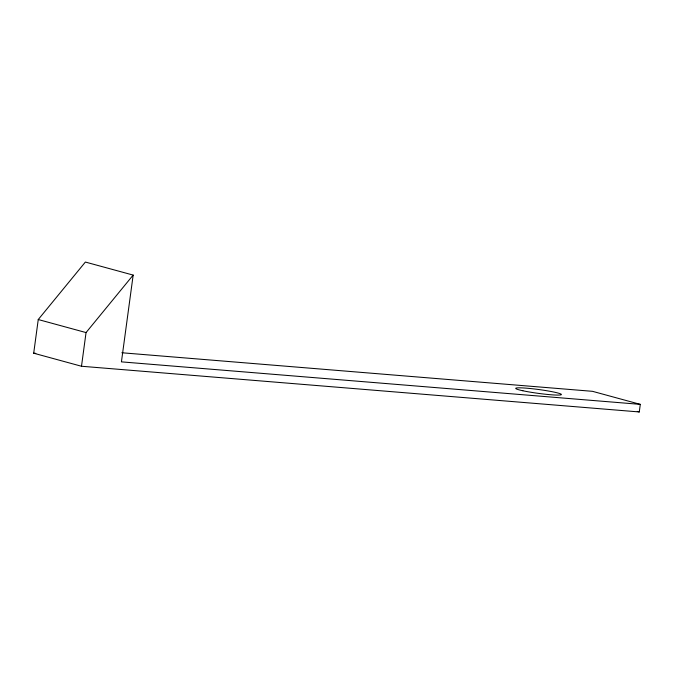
<?xml version="1.0" encoding="UTF-8"?>
<svg xmlns="http://www.w3.org/2000/svg" width="674" height="674" viewBox="0 0 674 674"><rect width="100%" height="100%" fill="white"/><g stroke="black" fill="none" stroke-linecap="round" stroke-linejoin="round"><path stroke-width="1.01" d="M33.7 353.21L38.249 319.535L85.371 262.051L133.166 275.093L121.43 361.862L640.3 404.366L639.272 411.949L81.495 366.252L33.7 353.21L35.798 353.378M81.495 366.252L86.045 332.577L133.166 275.093M121.859 352.763L592.505 391.324L640.3 404.366M637.284 411.41L639.272 411.949M38.249 319.535L86.045 332.577M522.872 390.76A23.042 1.929 7.7 0 0 560.785 394.888A23.042 1.929 7.7 0 0 532.072 388.713A23.042 1.929 7.7 0 0 522.872 390.76"/></g></svg>
